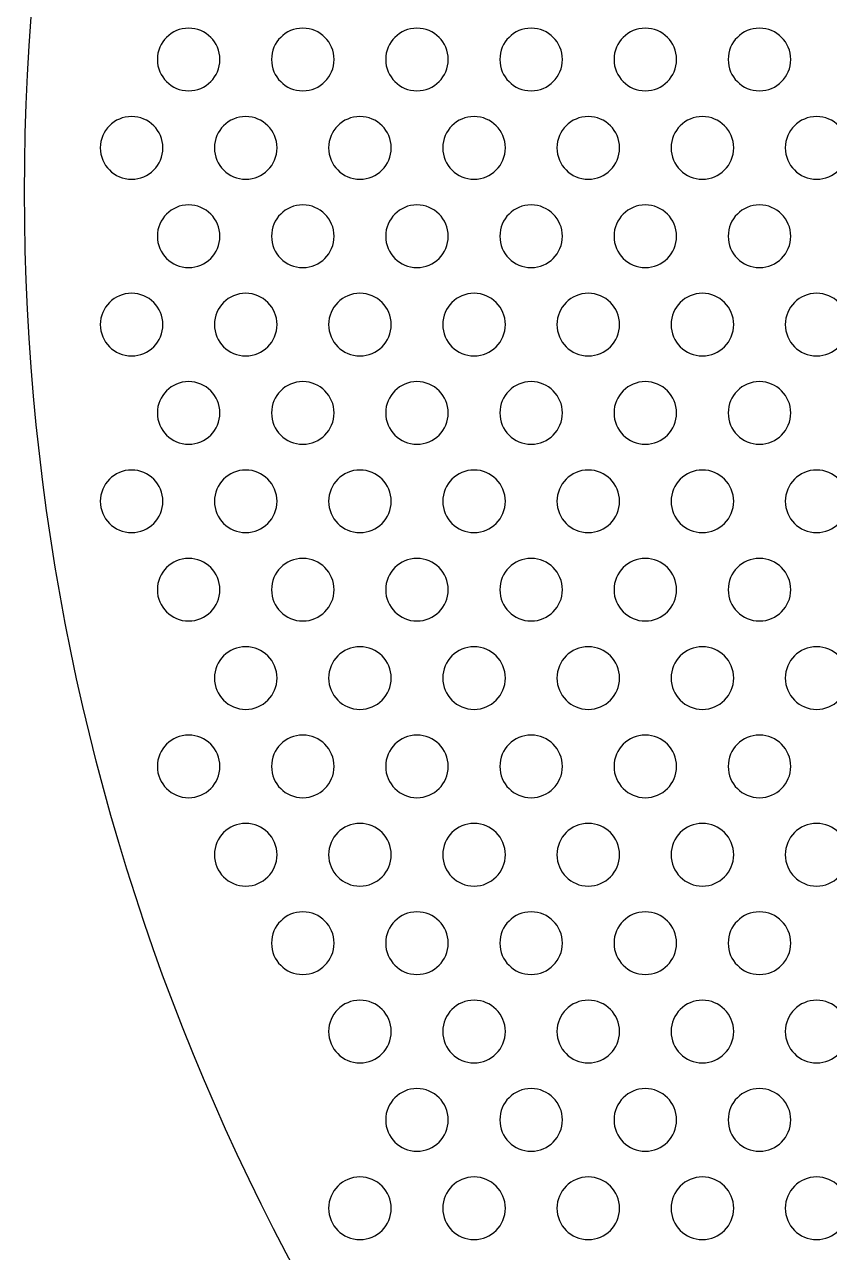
# Model space of a CAD drawing. Header units: millimetres. Extents: x 2717 to 2965, y -3 to 245.
# Drawn here: x 2717.5 to 2761.3, y 63.3 to 130.2 of the extents above; entities that cross this region are included whole.
import ezdxf

# ---------------------------------------------------------------- set-up
doc = ezdxf.new("R2010")
doc.units = ezdxf.units.MM
doc.layers.add('Livello 04', color=1, linetype='Continuous', true_color=0xff0000)
doc.layers.add('Predefinito', color=18, linetype='Continuous', true_color=0x000000)

msp = doc.modelspace()

# ---------------------------------------------------------------- linework, layer by layer
at = {"layer": 'Livello 04'}
msp.add_circle((2841.468, 121.039), 124, dxfattribs=at)
at = {"layer": 'Predefinito', "color": 18, "true_color": 0x000000}
for points in [[(2726.407, 129.96), (2725.466, 129.96), (2724.703, 129.197), (2724.703, 128.256)], [(2728.112, 128.256), (2728.112, 129.197), (2727.348, 129.96), (2726.407, 129.96)], [(2732.627, 129.96), (2731.685, 129.96), (2730.922, 129.197), (2730.922, 128.256)], [(2734.331, 128.256), (2734.331, 129.197), (2733.568, 129.96), (2732.627, 129.96)], [(2738.846, 129.96), (2737.905, 129.96), (2737.142, 129.197), (2737.142, 128.256)], [(2740.551, 128.256), (2740.551, 129.197), (2739.787, 129.96), (2738.846, 129.96)], [(2745.066, 129.96), (2744.124, 129.96), (2743.361, 129.197), (2743.361, 128.256)], [(2746.77, 128.256), (2746.77, 129.197), (2746.007, 129.96), (2745.066, 129.96)], [(2751.285, 129.96), (2750.344, 129.96), (2749.581, 129.197), (2749.581, 128.256)], [(2752.99, 128.256), (2752.99, 129.197), (2752.226, 129.96), (2751.285, 129.96)], [(2757.505, 129.96), (2756.563, 129.96), (2755.8, 129.197), (2755.8, 128.256)], [(2759.209, 128.256), (2759.209, 129.197), (2758.446, 129.96), (2757.505, 129.96)], [(2724.703, 128.256), (2724.703, 127.314), (2725.466, 126.551), (2726.407, 126.551)], [(2726.407, 126.551), (2727.348, 126.551), (2728.112, 127.314), (2728.112, 128.256)], [(2730.922, 128.256), (2730.922, 127.314), (2731.685, 126.551), (2732.627, 126.551)], [(2732.627, 126.551), (2733.568, 126.551), (2734.331, 127.314), (2734.331, 128.256)], [(2737.142, 128.256), (2737.142, 127.314), (2737.905, 126.551), (2738.846, 126.551)], [(2738.846, 126.551), (2739.787, 126.551), (2740.551, 127.314), (2740.551, 128.256)], [(2743.361, 128.256), (2743.361, 127.314), (2744.124, 126.551), (2745.066, 126.551)], [(2745.066, 126.551), (2746.007, 126.551), (2746.77, 127.314), (2746.77, 128.256)], [(2749.581, 128.256), (2749.581, 127.314), (2750.344, 126.551), (2751.285, 126.551)], [(2751.285, 126.551), (2752.226, 126.551), (2752.99, 127.314), (2752.99, 128.256)], [(2755.8, 128.256), (2755.8, 127.314), (2756.563, 126.551), (2757.505, 126.551)], [(2757.505, 126.551), (2758.446, 126.551), (2759.209, 127.314), (2759.209, 128.256)], [(2723.297, 125.149), (2722.356, 125.149), (2721.593, 124.386), (2721.593, 123.445)], [(2725.002, 123.445), (2725.002, 124.386), (2724.239, 125.149), (2723.297, 125.149)], [(2729.517, 125.149), (2728.576, 125.149), (2727.812, 124.386), (2727.812, 123.445)], [(2731.222, 123.445), (2731.222, 124.386), (2730.458, 125.149), (2729.517, 125.149)], [(2735.736, 125.149), (2734.795, 125.149), (2734.032, 124.386), (2734.032, 123.445)], [(2737.441, 123.445), (2737.441, 124.386), (2736.678, 125.149), (2735.736, 125.149)], [(2741.956, 125.149), (2741.015, 125.149), (2740.251, 124.386), (2740.251, 123.445)], [(2743.661, 123.445), (2743.661, 124.386), (2742.897, 125.149), (2741.956, 125.149)], [(2748.175, 125.149), (2747.234, 125.149), (2746.471, 124.386), (2746.471, 123.445)], [(2749.88, 123.445), (2749.88, 124.386), (2749.117, 125.149), (2748.175, 125.149)], [(2754.395, 125.149), (2753.454, 125.149), (2752.69, 124.386), (2752.69, 123.445)], [(2756.1, 123.445), (2756.1, 124.386), (2755.336, 125.149), (2754.395, 125.149)], [(2760.614, 125.149), (2759.673, 125.149), (2758.91, 124.386), (2758.91, 123.445)], [(2762.319, 123.445), (2762.319, 124.386), (2761.556, 125.149), (2760.614, 125.149)], [(2721.593, 123.445), (2721.593, 122.503), (2722.356, 121.74), (2723.297, 121.74)], [(2723.297, 121.74), (2724.239, 121.74), (2725.002, 122.503), (2725.002, 123.445)], [(2727.812, 123.445), (2727.812, 122.503), (2728.576, 121.74), (2729.517, 121.74)], [(2729.517, 121.74), (2730.458, 121.74), (2731.222, 122.503), (2731.222, 123.445)], [(2734.032, 123.445), (2734.032, 122.503), (2734.795, 121.74), (2735.736, 121.74)], [(2735.736, 121.74), (2736.678, 121.74), (2737.441, 122.503), (2737.441, 123.445)], [(2740.251, 123.445), (2740.251, 122.503), (2741.015, 121.74), (2741.956, 121.74)], [(2741.956, 121.74), (2742.897, 121.74), (2743.661, 122.503), (2743.661, 123.445)], [(2746.471, 123.445), (2746.471, 122.503), (2747.234, 121.74), (2748.175, 121.74)], [(2748.175, 121.74), (2749.117, 121.74), (2749.88, 122.503), (2749.88, 123.445)], [(2752.69, 123.445), (2752.69, 122.503), (2753.454, 121.74), (2754.395, 121.74)], [(2754.395, 121.74), (2755.336, 121.74), (2756.1, 122.503), (2756.1, 123.445)], [(2758.91, 123.445), (2758.91, 122.503), (2759.673, 121.74), (2760.614, 121.74)], [(2760.614, 121.74), (2761.556, 121.74), (2762.319, 122.503), (2762.319, 123.445)], [(2726.407, 120.338), (2725.466, 120.338), (2724.703, 119.575), (2724.703, 118.633)], [(2728.112, 118.633), (2728.112, 119.575), (2727.348, 120.338), (2726.407, 120.338)], [(2732.627, 120.338), (2731.685, 120.338), (2730.922, 119.575), (2730.922, 118.633)], [(2734.331, 118.633), (2734.331, 119.575), (2733.568, 120.338), (2732.627, 120.338)], [(2738.846, 120.338), (2737.905, 120.338), (2737.142, 119.575), (2737.142, 118.633)], [(2740.551, 118.633), (2740.551, 119.575), (2739.787, 120.338), (2738.846, 120.338)], [(2745.066, 120.338), (2744.124, 120.338), (2743.361, 119.575), (2743.361, 118.633)], [(2746.77, 118.633), (2746.77, 119.575), (2746.007, 120.338), (2745.066, 120.338)], [(2751.285, 120.338), (2750.344, 120.338), (2749.581, 119.575), (2749.581, 118.633)], [(2752.99, 118.633), (2752.99, 119.575), (2752.226, 120.338), (2751.285, 120.338)], [(2757.505, 120.338), (2756.563, 120.338), (2755.8, 119.575), (2755.8, 118.633)], [(2759.209, 118.633), (2759.209, 119.575), (2758.446, 120.338), (2757.505, 120.338)], [(2724.703, 118.633), (2724.703, 117.692), (2725.466, 116.929), (2726.407, 116.929)], [(2726.407, 116.929), (2727.348, 116.929), (2728.112, 117.692), (2728.112, 118.633)], [(2730.922, 118.633), (2730.922, 117.692), (2731.685, 116.929), (2732.627, 116.929)], [(2732.627, 116.929), (2733.568, 116.929), (2734.331, 117.692), (2734.331, 118.633)], [(2737.142, 118.633), (2737.142, 117.692), (2737.905, 116.929), (2738.846, 116.929)], [(2738.846, 116.929), (2739.787, 116.929), (2740.551, 117.692), (2740.551, 118.633)], [(2743.361, 118.633), (2743.361, 117.692), (2744.124, 116.929), (2745.066, 116.929)], [(2745.066, 116.929), (2746.007, 116.929), (2746.77, 117.692), (2746.77, 118.633)], [(2749.581, 118.633), (2749.581, 117.692), (2750.344, 116.929), (2751.285, 116.929)], [(2751.285, 116.929), (2752.226, 116.929), (2752.99, 117.692), (2752.99, 118.633)], [(2755.8, 118.633), (2755.8, 117.692), (2756.563, 116.929), (2757.505, 116.929)], [(2757.505, 116.929), (2758.446, 116.929), (2759.209, 117.692), (2759.209, 118.633)], [(2723.297, 115.526), (2722.356, 115.526), (2721.593, 114.763), (2721.593, 113.822)], [(2725.002, 113.822), (2725.002, 114.763), (2724.239, 115.526), (2723.297, 115.526)], [(2729.517, 115.526), (2728.576, 115.526), (2727.812, 114.764), (2727.812, 113.822)], [(2731.222, 113.822), (2731.222, 114.764), (2730.458, 115.526), (2729.517, 115.526)], [(2735.736, 115.526), (2734.795, 115.526), (2734.032, 114.764), (2734.032, 113.822)], [(2737.441, 113.822), (2737.441, 114.764), (2736.678, 115.526), (2735.736, 115.526)], [(2741.956, 115.526), (2741.015, 115.526), (2740.251, 114.764), (2740.251, 113.822)], [(2743.661, 113.822), (2743.661, 114.764), (2742.897, 115.526), (2741.956, 115.526)], [(2748.175, 115.526), (2747.234, 115.526), (2746.471, 114.764), (2746.471, 113.822)], [(2749.88, 113.822), (2749.88, 114.764), (2749.117, 115.526), (2748.175, 115.526)], [(2754.395, 115.526), (2753.454, 115.526), (2752.69, 114.764), (2752.69, 113.822)], [(2756.1, 113.822), (2756.1, 114.764), (2755.336, 115.526), (2754.395, 115.526)], [(2760.614, 115.526), (2759.673, 115.526), (2758.91, 114.764), (2758.91, 113.822)], [(2762.319, 113.822), (2762.319, 114.764), (2761.556, 115.526), (2760.614, 115.526)], [(2721.593, 113.822), (2721.593, 112.881), (2722.356, 112.117), (2723.297, 112.117)], [(2723.297, 112.117), (2724.239, 112.117), (2725.002, 112.881), (2725.002, 113.822)], [(2727.812, 113.822), (2727.812, 112.881), (2728.576, 112.118), (2729.517, 112.118)], [(2729.517, 112.118), (2730.458, 112.118), (2731.222, 112.881), (2731.222, 113.822)], [(2734.032, 113.822), (2734.032, 112.881), (2734.795, 112.118), (2735.736, 112.118)], [(2735.736, 112.118), (2736.678, 112.118), (2737.441, 112.881), (2737.441, 113.822)], [(2740.251, 113.822), (2740.251, 112.881), (2741.015, 112.118), (2741.956, 112.118)], [(2741.956, 112.118), (2742.897, 112.118), (2743.661, 112.881), (2743.661, 113.822)], [(2746.471, 113.822), (2746.471, 112.881), (2747.234, 112.118), (2748.175, 112.118)], [(2748.175, 112.118), (2749.117, 112.118), (2749.88, 112.881), (2749.88, 113.822)], [(2752.69, 113.822), (2752.69, 112.881), (2753.454, 112.118), (2754.395, 112.118)], [(2754.395, 112.118), (2755.336, 112.118), (2756.1, 112.881), (2756.1, 113.822)], [(2758.91, 113.822), (2758.91, 112.881), (2759.673, 112.118), (2760.614, 112.118)], [(2760.614, 112.118), (2761.556, 112.118), (2762.319, 112.881), (2762.319, 113.822)], [(2726.407, 110.715), (2725.466, 110.715), (2724.703, 109.952), (2724.703, 109.011)], [(2728.112, 109.011), (2728.112, 109.952), (2727.348, 110.715), (2726.407, 110.715)], [(2732.627, 110.715), (2731.685, 110.715), (2730.922, 109.952), (2730.922, 109.011)], [(2734.331, 109.011), (2734.331, 109.952), (2733.568, 110.715), (2732.627, 110.715)], [(2738.846, 110.715), (2737.905, 110.715), (2737.142, 109.952), (2737.142, 109.011)], [(2740.551, 109.011), (2740.551, 109.952), (2739.787, 110.715), (2738.846, 110.715)], [(2745.066, 110.715), (2744.124, 110.715), (2743.361, 109.952), (2743.361, 109.011)], [(2746.77, 109.011), (2746.77, 109.952), (2746.007, 110.715), (2745.066, 110.715)], [(2751.285, 110.715), (2750.344, 110.715), (2749.581, 109.952), (2749.581, 109.011)], [(2752.99, 109.011), (2752.99, 109.952), (2752.226, 110.715), (2751.285, 110.715)], [(2757.505, 110.715), (2756.563, 110.715), (2755.8, 109.952), (2755.8, 109.011)], [(2759.209, 109.011), (2759.209, 109.952), (2758.446, 110.715), (2757.505, 110.715)], [(2724.703, 109.011), (2724.703, 108.069), (2725.466, 107.306), (2726.407, 107.306)], [(2726.407, 107.306), (2727.348, 107.306), (2728.112, 108.069), (2728.112, 109.011)], [(2730.922, 109.011), (2730.922, 108.069), (2731.685, 107.306), (2732.627, 107.306)], [(2732.627, 107.306), (2733.568, 107.306), (2734.331, 108.069), (2734.331, 109.011)], [(2737.142, 109.011), (2737.142, 108.069), (2737.905, 107.306), (2738.846, 107.306)], [(2738.846, 107.306), (2739.787, 107.306), (2740.551, 108.069), (2740.551, 109.011)], [(2743.361, 109.011), (2743.361, 108.069), (2744.124, 107.306), (2745.066, 107.306)], [(2745.066, 107.306), (2746.007, 107.306), (2746.77, 108.069), (2746.77, 109.011)], [(2749.581, 109.011), (2749.581, 108.069), (2750.344, 107.306), (2751.285, 107.306)], [(2751.285, 107.306), (2752.226, 107.306), (2752.99, 108.069), (2752.99, 109.011)], [(2755.8, 109.011), (2755.8, 108.069), (2756.563, 107.306), (2757.505, 107.306)], [(2757.505, 107.306), (2758.446, 107.306), (2759.209, 108.069), (2759.209, 109.011)], [(2723.297, 105.904), (2722.356, 105.904), (2721.593, 105.141), (2721.593, 104.199)], [(2725.002, 104.199), (2725.002, 105.141), (2724.239, 105.904), (2723.297, 105.904)], [(2729.517, 105.904), (2728.576, 105.904), (2727.812, 105.141), (2727.812, 104.199)], [(2731.222, 104.199), (2731.222, 105.141), (2730.458, 105.904), (2729.517, 105.904)], [(2735.736, 105.904), (2734.795, 105.904), (2734.032, 105.141), (2734.032, 104.199)], [(2737.441, 104.199), (2737.441, 105.141), (2736.678, 105.904), (2735.736, 105.904)], [(2741.956, 105.904), (2741.015, 105.904), (2740.251, 105.141), (2740.251, 104.199)], [(2743.661, 104.199), (2743.661, 105.141), (2742.897, 105.904), (2741.956, 105.904)], [(2748.175, 105.904), (2747.234, 105.904), (2746.471, 105.141), (2746.471, 104.199)], [(2749.88, 104.199), (2749.88, 105.141), (2749.117, 105.904), (2748.175, 105.904)], [(2754.395, 105.904), (2753.454, 105.904), (2752.69, 105.141), (2752.69, 104.199)], [(2756.1, 104.199), (2756.1, 105.141), (2755.336, 105.904), (2754.395, 105.904)], [(2760.614, 105.904), (2759.673, 105.904), (2758.91, 105.141), (2758.91, 104.199)], [(2762.319, 104.199), (2762.319, 105.141), (2761.556, 105.904), (2760.614, 105.904)], [(2721.593, 104.199), (2721.593, 103.258), (2722.356, 102.495), (2723.297, 102.495)], [(2723.297, 102.495), (2724.239, 102.495), (2725.002, 103.258), (2725.002, 104.199)], [(2727.812, 104.199), (2727.812, 103.258), (2728.576, 102.495), (2729.517, 102.495)], [(2729.517, 102.495), (2730.458, 102.495), (2731.222, 103.258), (2731.222, 104.199)], [(2734.032, 104.199), (2734.032, 103.258), (2734.795, 102.495), (2735.736, 102.495)], [(2735.736, 102.495), (2736.678, 102.495), (2737.441, 103.258), (2737.441, 104.199)], [(2740.251, 104.199), (2740.251, 103.258), (2741.015, 102.495), (2741.956, 102.495)], [(2741.956, 102.495), (2742.897, 102.495), (2743.661, 103.258), (2743.661, 104.199)], [(2746.471, 104.199), (2746.471, 103.258), (2747.234, 102.495), (2748.175, 102.495)], [(2748.175, 102.495), (2749.117, 102.495), (2749.88, 103.258), (2749.88, 104.199)], [(2752.69, 104.199), (2752.69, 103.258), (2753.454, 102.495), (2754.395, 102.495)], [(2754.395, 102.495), (2755.336, 102.495), (2756.1, 103.258), (2756.1, 104.199)], [(2758.91, 104.199), (2758.91, 103.258), (2759.673, 102.495), (2760.614, 102.495)], [(2760.614, 102.495), (2761.556, 102.495), (2762.319, 103.258), (2762.319, 104.199)], [(2726.407, 101.093), (2725.466, 101.093), (2724.703, 100.329), (2724.703, 99.388)], [(2728.112, 99.388), (2728.112, 100.329), (2727.348, 101.093), (2726.407, 101.093)], [(2732.627, 101.093), (2731.685, 101.093), (2730.922, 100.329), (2730.922, 99.388)], [(2734.331, 99.388), (2734.331, 100.329), (2733.568, 101.093), (2732.627, 101.093)], [(2738.846, 101.093), (2737.905, 101.093), (2737.142, 100.329), (2737.142, 99.388)], [(2740.551, 99.388), (2740.551, 100.329), (2739.787, 101.093), (2738.846, 101.093)], [(2745.066, 101.093), (2744.124, 101.093), (2743.361, 100.329), (2743.361, 99.388)], [(2746.77, 99.388), (2746.77, 100.329), (2746.007, 101.093), (2745.066, 101.093)], [(2751.285, 101.093), (2750.344, 101.093), (2749.581, 100.329), (2749.581, 99.388)], [(2752.99, 99.388), (2752.99, 100.329), (2752.226, 101.093), (2751.285, 101.093)], [(2757.505, 101.093), (2756.563, 101.093), (2755.8, 100.329), (2755.8, 99.388)], [(2759.209, 99.388), (2759.209, 100.329), (2758.446, 101.093), (2757.505, 101.093)], [(2724.703, 99.388), (2724.703, 98.446), (2725.466, 97.684), (2726.407, 97.684)], [(2726.407, 97.684), (2727.348, 97.684), (2728.112, 98.446), (2728.112, 99.388)], [(2730.922, 99.388), (2730.922, 98.446), (2731.685, 97.684), (2732.627, 97.684)], [(2732.627, 97.684), (2733.568, 97.684), (2734.331, 98.446), (2734.331, 99.388)], [(2737.142, 99.388), (2737.142, 98.446), (2737.905, 97.684), (2738.846, 97.684)], [(2738.846, 97.684), (2739.787, 97.684), (2740.551, 98.446), (2740.551, 99.388)], [(2743.361, 99.388), (2743.361, 98.446), (2744.124, 97.684), (2745.066, 97.684)], [(2745.066, 97.684), (2746.007, 97.684), (2746.77, 98.446), (2746.77, 99.388)], [(2749.581, 99.388), (2749.581, 98.446), (2750.344, 97.684), (2751.285, 97.684)], [(2751.285, 97.684), (2752.226, 97.684), (2752.99, 98.446), (2752.99, 99.388)], [(2755.8, 99.388), (2755.8, 98.446), (2756.563, 97.684), (2757.505, 97.684)], [(2757.505, 97.684), (2758.446, 97.684), (2759.209, 98.446), (2759.209, 99.388)], [(2729.517, 96.281), (2728.576, 96.281), (2727.812, 95.518), (2727.812, 94.577)], [(2731.222, 94.577), (2731.222, 95.518), (2730.458, 96.281), (2729.517, 96.281)], [(2735.736, 96.281), (2734.795, 96.281), (2734.032, 95.518), (2734.032, 94.577)], [(2737.441, 94.577), (2737.441, 95.518), (2736.678, 96.281), (2735.736, 96.281)], [(2741.956, 96.281), (2741.015, 96.281), (2740.251, 95.518), (2740.251, 94.577)], [(2743.661, 94.577), (2743.661, 95.518), (2742.897, 96.281), (2741.956, 96.281)], [(2748.175, 96.281), (2747.234, 96.281), (2746.471, 95.518), (2746.471, 94.577)], [(2749.88, 94.577), (2749.88, 95.518), (2749.117, 96.281), (2748.175, 96.281)], [(2754.395, 96.281), (2753.454, 96.281), (2752.69, 95.518), (2752.69, 94.577)], [(2756.1, 94.577), (2756.1, 95.518), (2755.336, 96.281), (2754.395, 96.281)], [(2760.614, 96.281), (2759.673, 96.281), (2758.91, 95.518), (2758.91, 94.577)], [(2762.319, 94.577), (2762.319, 95.518), (2761.556, 96.281), (2760.614, 96.281)], [(2727.812, 94.577), (2727.812, 93.635), (2728.576, 92.872), (2729.517, 92.872)], [(2729.517, 92.872), (2730.458, 92.872), (2731.222, 93.635), (2731.222, 94.577)], [(2734.032, 94.577), (2734.032, 93.635), (2734.795, 92.872), (2735.736, 92.872)], [(2735.736, 92.872), (2736.678, 92.872), (2737.441, 93.635), (2737.441, 94.577)], [(2740.251, 94.577), (2740.251, 93.635), (2741.015, 92.872), (2741.956, 92.872)], [(2741.956, 92.872), (2742.897, 92.872), (2743.661, 93.635), (2743.661, 94.577)], [(2746.471, 94.577), (2746.471, 93.635), (2747.234, 92.872), (2748.175, 92.872)], [(2748.175, 92.872), (2749.117, 92.872), (2749.88, 93.635), (2749.88, 94.577)], [(2752.69, 94.577), (2752.69, 93.635), (2753.454, 92.872), (2754.395, 92.872)], [(2754.395, 92.872), (2755.336, 92.872), (2756.1, 93.635), (2756.1, 94.577)], [(2758.91, 94.577), (2758.91, 93.635), (2759.673, 92.872), (2760.614, 92.872)], [(2760.614, 92.872), (2761.556, 92.872), (2762.319, 93.635), (2762.319, 94.577)], [(2726.407, 91.47), (2725.466, 91.47), (2724.703, 90.707), (2724.703, 89.765)], [(2728.112, 89.765), (2728.112, 90.707), (2727.349, 91.47), (2726.407, 91.47)], [(2732.627, 91.47), (2731.685, 91.47), (2730.922, 90.707), (2730.922, 89.765)], [(2734.331, 89.765), (2734.331, 90.707), (2733.568, 91.47), (2732.627, 91.47)], [(2738.846, 91.47), (2737.905, 91.47), (2737.142, 90.707), (2737.142, 89.765)], [(2740.551, 89.765), (2740.551, 90.707), (2739.787, 91.47), (2738.846, 91.47)], [(2745.066, 91.47), (2744.124, 91.47), (2743.361, 90.707), (2743.361, 89.765)], [(2746.77, 89.765), (2746.77, 90.707), (2746.007, 91.47), (2745.066, 91.47)], [(2751.285, 91.47), (2750.344, 91.47), (2749.581, 90.707), (2749.581, 89.765)], [(2752.99, 89.765), (2752.99, 90.707), (2752.226, 91.47), (2751.285, 91.47)], [(2757.505, 91.47), (2756.563, 91.47), (2755.8, 90.707), (2755.8, 89.765)], [(2759.209, 89.765), (2759.209, 90.707), (2758.446, 91.47), (2757.505, 91.47)], [(2724.703, 89.765), (2724.703, 88.824), (2725.466, 88.061), (2726.407, 88.061)], [(2726.407, 88.061), (2727.349, 88.061), (2728.112, 88.824), (2728.112, 89.765)], [(2730.922, 89.765), (2730.922, 88.824), (2731.685, 88.061), (2732.627, 88.061)], [(2732.627, 88.061), (2733.568, 88.061), (2734.331, 88.824), (2734.331, 89.765)], [(2737.142, 89.765), (2737.142, 88.824), (2737.905, 88.061), (2738.846, 88.061)], [(2738.846, 88.061), (2739.787, 88.061), (2740.551, 88.824), (2740.551, 89.765)], [(2743.361, 89.765), (2743.361, 88.824), (2744.124, 88.061), (2745.066, 88.061)], [(2745.066, 88.061), (2746.007, 88.061), (2746.77, 88.824), (2746.77, 89.765)], [(2749.581, 89.765), (2749.581, 88.824), (2750.344, 88.061), (2751.285, 88.061)], [(2751.285, 88.061), (2752.226, 88.061), (2752.99, 88.824), (2752.99, 89.765)], [(2755.8, 89.765), (2755.8, 88.824), (2756.563, 88.061), (2757.505, 88.061)], [(2757.505, 88.061), (2758.446, 88.061), (2759.209, 88.824), (2759.209, 89.765)], [(2729.517, 86.659), (2728.576, 86.659), (2727.812, 85.895), (2727.812, 84.954)], [(2731.222, 84.954), (2731.222, 85.895), (2730.458, 86.659), (2729.517, 86.659)], [(2735.736, 86.659), (2734.795, 86.659), (2734.032, 85.895), (2734.032, 84.954)], [(2737.441, 84.954), (2737.441, 85.895), (2736.678, 86.659), (2735.736, 86.659)], [(2741.956, 86.659), (2741.015, 86.659), (2740.251, 85.895), (2740.251, 84.954)], [(2743.661, 84.954), (2743.661, 85.895), (2742.897, 86.659), (2741.956, 86.659)], [(2748.175, 86.659), (2747.234, 86.659), (2746.471, 85.895), (2746.471, 84.954)], [(2749.88, 84.954), (2749.88, 85.895), (2749.117, 86.659), (2748.175, 86.659)], [(2754.395, 86.659), (2753.454, 86.659), (2752.69, 85.895), (2752.69, 84.954)], [(2756.1, 84.954), (2756.1, 85.895), (2755.336, 86.659), (2754.395, 86.659)], [(2760.614, 86.659), (2759.673, 86.659), (2758.91, 85.895), (2758.91, 84.954)], [(2762.319, 84.954), (2762.319, 85.895), (2761.556, 86.659), (2760.614, 86.659)], [(2727.812, 84.954), (2727.812, 84.012), (2728.576, 83.25), (2729.517, 83.25)], [(2729.517, 83.25), (2730.458, 83.25), (2731.222, 84.012), (2731.222, 84.954)], [(2734.032, 84.954), (2734.032, 84.012), (2734.795, 83.25), (2735.736, 83.25)], [(2735.736, 83.25), (2736.678, 83.25), (2737.441, 84.012), (2737.441, 84.954)], [(2740.251, 84.954), (2740.251, 84.012), (2741.015, 83.25), (2741.956, 83.25)], [(2741.956, 83.25), (2742.897, 83.25), (2743.661, 84.012), (2743.661, 84.954)], [(2746.471, 84.954), (2746.471, 84.012), (2747.234, 83.25), (2748.175, 83.25)], [(2748.175, 83.25), (2749.117, 83.25), (2749.88, 84.012), (2749.88, 84.954)], [(2752.69, 84.954), (2752.69, 84.012), (2753.454, 83.25), (2754.395, 83.25)], [(2754.395, 83.25), (2755.336, 83.25), (2756.1, 84.012), (2756.1, 84.954)], [(2758.91, 84.954), (2758.91, 84.012), (2759.673, 83.25), (2760.614, 83.25)], [(2760.614, 83.25), (2761.556, 83.25), (2762.319, 84.012), (2762.319, 84.954)], [(2732.627, 81.847), (2731.685, 81.847), (2730.922, 81.084), (2730.922, 80.143)], [(2734.331, 80.143), (2734.331, 81.084), (2733.568, 81.847), (2732.627, 81.847)], [(2738.846, 81.847), (2737.905, 81.847), (2737.142, 81.084), (2737.142, 80.143)], [(2740.551, 80.143), (2740.551, 81.084), (2739.787, 81.847), (2738.846, 81.847)], [(2745.066, 81.847), (2744.124, 81.847), (2743.361, 81.084), (2743.361, 80.143)], [(2746.77, 80.143), (2746.77, 81.084), (2746.007, 81.847), (2745.066, 81.847)], [(2751.285, 81.847), (2750.344, 81.847), (2749.581, 81.084), (2749.581, 80.143)], [(2752.99, 80.143), (2752.99, 81.084), (2752.226, 81.847), (2751.285, 81.847)], [(2757.505, 81.847), (2756.563, 81.847), (2755.8, 81.084), (2755.8, 80.143)], [(2759.209, 80.143), (2759.209, 81.084), (2758.446, 81.847), (2757.505, 81.847)], [(2730.922, 80.143), (2730.922, 79.202), (2731.685, 78.438), (2732.627, 78.438)], [(2732.627, 78.438), (2733.568, 78.438), (2734.331, 79.202), (2734.331, 80.143)], [(2737.142, 80.143), (2737.142, 79.202), (2737.905, 78.438), (2738.846, 78.438)], [(2738.846, 78.438), (2739.787, 78.438), (2740.551, 79.202), (2740.551, 80.143)], [(2743.361, 80.143), (2743.361, 79.202), (2744.124, 78.438), (2745.066, 78.438)], [(2745.066, 78.438), (2746.007, 78.438), (2746.77, 79.202), (2746.77, 80.143)], [(2749.581, 80.143), (2749.581, 79.202), (2750.344, 78.438), (2751.285, 78.438)], [(2751.285, 78.438), (2752.226, 78.438), (2752.99, 79.202), (2752.99, 80.143)], [(2755.8, 80.143), (2755.8, 79.202), (2756.563, 78.438), (2757.505, 78.438)], [(2757.505, 78.438), (2758.446, 78.438), (2759.209, 79.202), (2759.209, 80.143)], [(2735.736, 77.036), (2734.795, 77.036), (2734.032, 76.273), (2734.032, 75.331)], [(2737.441, 75.331), (2737.441, 76.273), (2736.678, 77.036), (2735.736, 77.036)], [(2741.956, 77.036), (2741.015, 77.036), (2740.251, 76.273), (2740.251, 75.331)], [(2743.661, 75.331), (2743.661, 76.273), (2742.897, 77.036), (2741.956, 77.036)], [(2748.175, 77.036), (2747.234, 77.036), (2746.471, 76.273), (2746.471, 75.331)], [(2749.88, 75.331), (2749.88, 76.273), (2749.117, 77.036), (2748.175, 77.036)], [(2754.395, 77.036), (2753.454, 77.036), (2752.69, 76.273), (2752.69, 75.331)], [(2756.1, 75.331), (2756.1, 76.273), (2755.336, 77.036), (2754.395, 77.036)], [(2760.614, 77.036), (2759.673, 77.036), (2758.91, 76.273), (2758.91, 75.331)], [(2762.319, 75.331), (2762.319, 76.273), (2761.556, 77.036), (2760.614, 77.036)], [(2734.032, 75.331), (2734.032, 74.39), (2734.795, 73.627), (2735.736, 73.627)], [(2735.736, 73.627), (2736.678, 73.627), (2737.441, 74.39), (2737.441, 75.331)], [(2740.251, 75.331), (2740.251, 74.39), (2741.015, 73.627), (2741.956, 73.627)], [(2741.956, 73.627), (2742.897, 73.627), (2743.661, 74.39), (2743.661, 75.331)], [(2746.471, 75.331), (2746.471, 74.39), (2747.234, 73.627), (2748.175, 73.627)], [(2748.175, 73.627), (2749.117, 73.627), (2749.88, 74.39), (2749.88, 75.331)], [(2752.69, 75.331), (2752.69, 74.39), (2753.454, 73.627), (2754.395, 73.627)], [(2754.395, 73.627), (2755.336, 73.627), (2756.1, 74.39), (2756.1, 75.331)], [(2758.91, 75.331), (2758.91, 74.39), (2759.673, 73.627), (2760.614, 73.627)], [(2760.614, 73.627), (2761.556, 73.627), (2762.319, 74.39), (2762.319, 75.331)], [(2738.846, 72.225), (2737.905, 72.225), (2737.142, 71.461), (2737.142, 70.52)], [(2740.551, 70.52), (2740.551, 71.461), (2739.787, 72.225), (2738.846, 72.225)], [(2745.066, 72.225), (2744.124, 72.225), (2743.361, 71.461), (2743.361, 70.52)], [(2746.77, 70.52), (2746.77, 71.461), (2746.007, 72.225), (2745.066, 72.225)], [(2751.285, 72.225), (2750.344, 72.225), (2749.581, 71.461), (2749.581, 70.52)], [(2752.99, 70.52), (2752.99, 71.461), (2752.226, 72.225), (2751.285, 72.225)], [(2757.505, 72.225), (2756.563, 72.225), (2755.8, 71.461), (2755.8, 70.52)], [(2759.209, 70.52), (2759.209, 71.461), (2758.446, 72.225), (2757.505, 72.225)], [(2737.142, 70.52), (2737.142, 69.579), (2737.905, 68.816), (2738.846, 68.816)], [(2738.846, 68.816), (2739.787, 68.816), (2740.551, 69.579), (2740.551, 70.52)], [(2743.361, 70.52), (2743.361, 69.579), (2744.124, 68.816), (2745.066, 68.816)], [(2745.066, 68.816), (2746.007, 68.816), (2746.77, 69.579), (2746.77, 70.52)], [(2749.581, 70.52), (2749.581, 69.579), (2750.344, 68.816), (2751.285, 68.816)], [(2751.285, 68.816), (2752.226, 68.816), (2752.99, 69.579), (2752.99, 70.52)], [(2755.8, 70.52), (2755.8, 69.579), (2756.563, 68.816), (2757.505, 68.816)], [(2757.505, 68.816), (2758.446, 68.816), (2759.209, 69.579), (2759.209, 70.52)], [(2735.737, 67.413), (2734.795, 67.413), (2734.032, 66.65), (2734.032, 65.709)], [(2737.441, 65.709), (2737.441, 66.65), (2736.678, 67.413), (2735.737, 67.413)], [(2741.956, 67.413), (2741.015, 67.413), (2740.251, 66.65), (2740.251, 65.709)], [(2743.661, 65.709), (2743.661, 66.65), (2742.897, 67.413), (2741.956, 67.413)], [(2748.175, 67.413), (2747.234, 67.413), (2746.471, 66.65), (2746.471, 65.709)], [(2749.88, 65.709), (2749.88, 66.65), (2749.117, 67.413), (2748.175, 67.413)], [(2754.395, 67.413), (2753.454, 67.413), (2752.69, 66.65), (2752.69, 65.709)], [(2756.1, 65.709), (2756.1, 66.65), (2755.336, 67.413), (2754.395, 67.413)], [(2760.614, 67.413), (2759.673, 67.413), (2758.91, 66.65), (2758.91, 65.709)], [(2762.319, 65.709), (2762.319, 66.65), (2761.556, 67.413), (2760.614, 67.413)], [(2734.032, 65.709), (2734.032, 64.768), (2734.795, 64.004), (2735.737, 64.004)], [(2735.737, 64.004), (2736.678, 64.004), (2737.441, 64.768), (2737.441, 65.709)], [(2740.251, 65.709), (2740.251, 64.768), (2741.015, 64.004), (2741.956, 64.004)], [(2741.956, 64.004), (2742.897, 64.004), (2743.661, 64.768), (2743.661, 65.709)], [(2746.471, 65.709), (2746.471, 64.768), (2747.234, 64.004), (2748.175, 64.004)], [(2748.175, 64.004), (2749.117, 64.004), (2749.88, 64.768), (2749.88, 65.709)], [(2752.69, 65.709), (2752.69, 64.768), (2753.454, 64.004), (2754.395, 64.004)], [(2754.395, 64.004), (2755.336, 64.004), (2756.1, 64.768), (2756.1, 65.709)], [(2758.91, 65.709), (2758.91, 64.768), (2759.673, 64.004), (2760.614, 64.004)], [(2760.614, 64.004), (2761.556, 64.004), (2762.319, 64.768), (2762.319, 65.709)]]:
    msp.add_open_spline(points, degree=3, dxfattribs=at)

doc.saveas('drawing.dxf')
